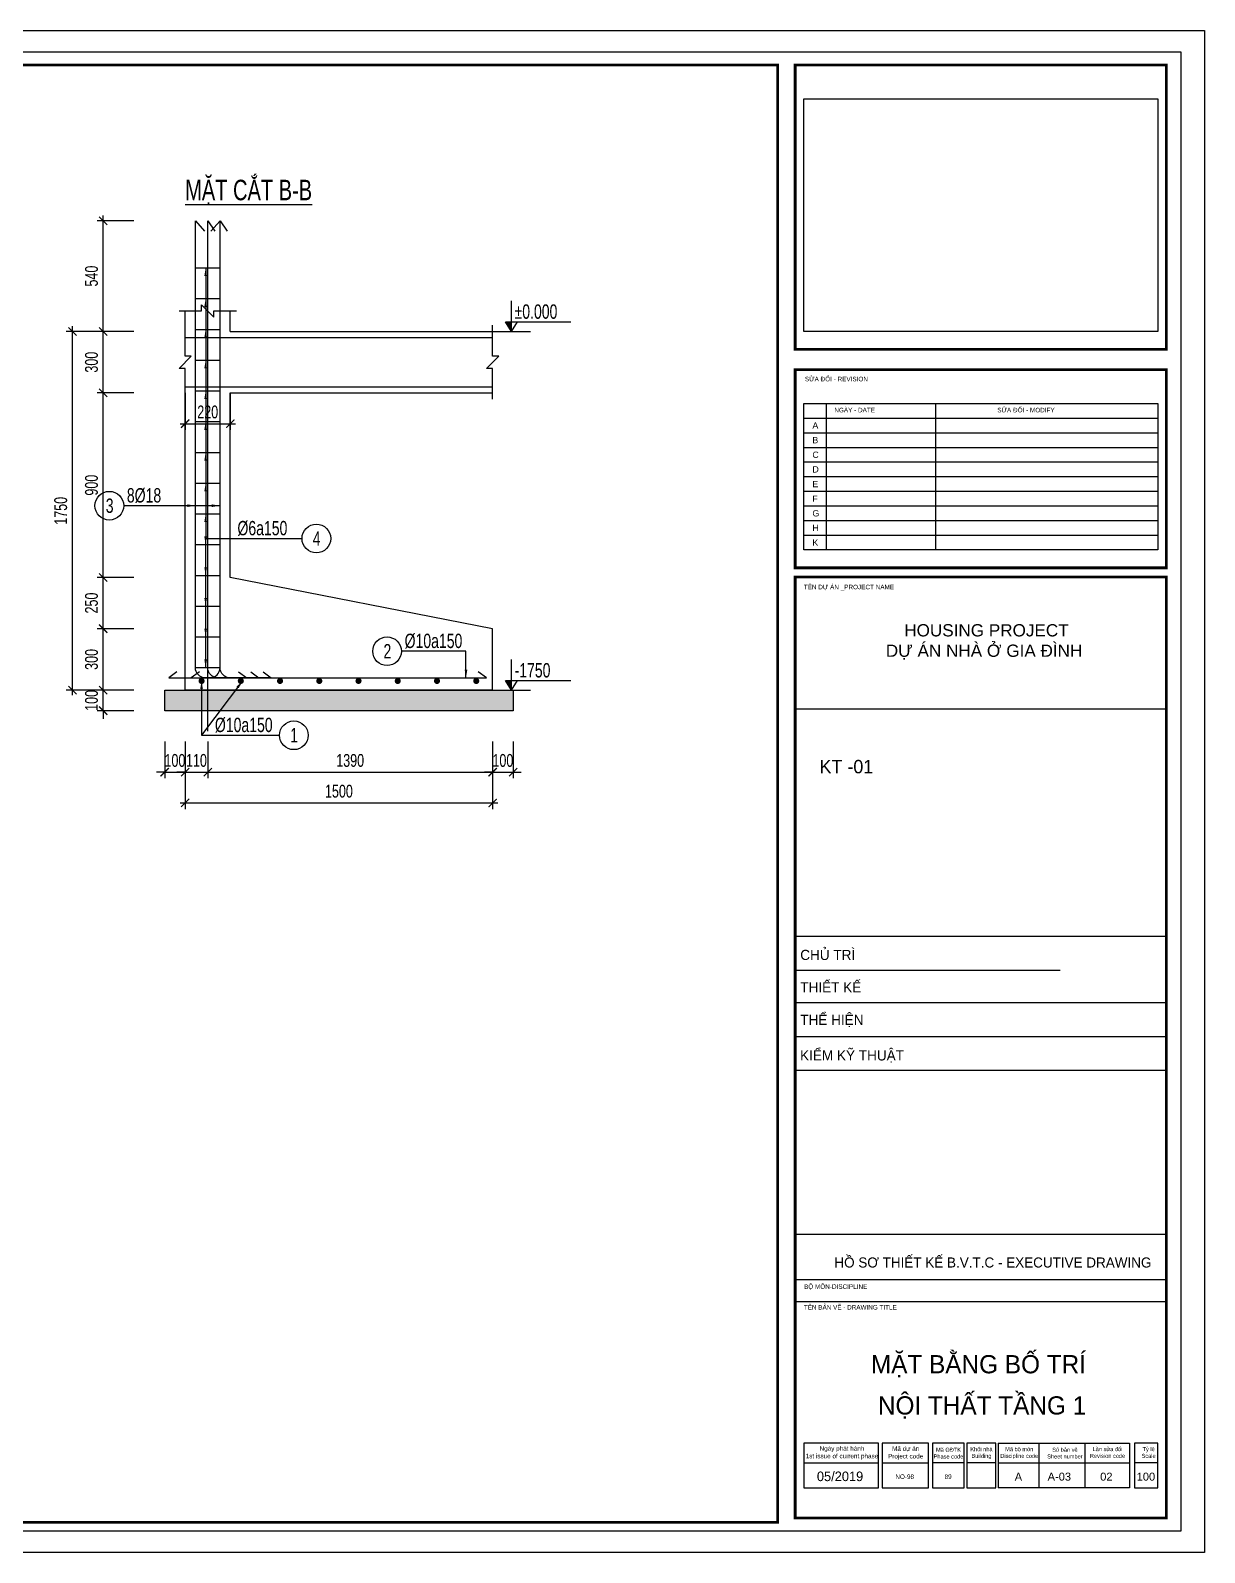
# Model space of a CAD drawing. Header units: inches. Extents: x 442278 to 842836, y -356313 to 59457.
# Drawn here: x 777245 to 782974, y -35179 to -27753 of the extents above; entities that cross this region are included whole.
import ezdxf
from ezdxf.enums import TextEntityAlignment as Align

# ---------------------------------------------------------------- set-up
doc = ezdxf.new("R2010")
doc.units = ezdxf.units.IN
doc.header["$LTSCALE"] = 250
doc.header["$MEASUREMENT"] = 0
doc.linetypes.add('CENTER', pattern=[50.8, 31.75, -6.35, 6.35, -6.35])
for name, color, linetype in [('-KHAO-5000-TEXT', 7, 'Continuous'), ('3', 9, 'Continuous'), ('gsgsdfg', 31, 'Continuous'), ('khungbve', 7, 'Continuous'), ('LA.BT', 7, 'Continuous'), ('LA.DIM', 251, 'Continuous'), ('LA.KHAC', 252, 'Continuous'), ('LA.TC', 3, 'Continuous'), ('LA.TD', 30, 'Continuous'), ('LA.TEXT', 60, 'Continuous'), ('LA.TRUC', 251, 'CENTER'), ('NETTHAY', 8, 'Continuous'), ('NTHAY', 8, 'Continuous'), ('t', 153, 'Continuous'), ('TEXT', 7, 'Continuous')]:
    doc.layers.add(name, color=color, linetype=linetype)
doc.styles.add('AVANTH', font='')
doc.styles.add('M1', font='')
doc.styles.add('S.STEXT', font='arial.ttf', dxfattribs={"width": 0.7})
doc.styles.get("Standard").update_dxf_attribs({"font": 'arial.ttf'})
doc.styles.add('SWIS721', font='swiss.ttf')
doc.styles.add('VnAvantH', font='', dxfattribs={"width": 0.7})
doc.styles.add('XREF_ISO_A1_VER$0$SWIS721', font='swiss.ttf')
doc.styles.get('AVANTH').set_extended_font_data('.VnAvantH')
doc.styles.get('M1').set_extended_font_data('.VnAvantH')
doc.styles.get('VnAvantH').set_extended_font_data('.VnAvantH')
doc.dimstyles.new('S.DIM25', dxfattribs={"dimtxt": 62.5, "dimasz": 40, "dimexe": 30, "dimexo": 0, "dimgap": 25, "dimtad": 1, "dimdec": 0, "dimzin": 13, "dimdsep": 46, "dimtxsty": 'S.STEXT', "dimblk": 'ARCHTICK', "dimcen": 0, "dimdle": 25, "dimclrd": 251, "dimclre": 251, "dimclrt": 60, "dimadec": 0, "dimazin": 0, "dimtfac": 1, "dimtdec": 0, "dimtix": 1, "dimtmove": 2, "dimatfit": 3, "dimfxl": 1, "dimtolj": 1, "dimtzin": 13, "dimarcsym": 0})

# ---------------------------------------------------------------- blocks, each defined once
blk = doc.blocks.new('_ArchTick')
at = {"color": 0, "linetype": 'ByBlock', "const_width": 0.15}
blk.add_lwpolyline([(-0.5, -0.5), (0.5, 0.5)], dxfattribs=at)
blk = doc.blocks.new('*D1049')
at = {"layer": 'DEFPOINTS', "color": 0, "transparency": 16777216}
for p in [(778000.3, -29521.7), (778220.3, -29521.7), (778220.3, -29671.7)]:
    blk.add_point(p, dxfattribs=at)
at = {"layer": 'LA.DIM', "color": 251, "lineweight": -2, "transparency": 16777216}
for p, q in [((778000.3, -29521.7), (778000.3, -29701.7)), ((778220.3, -29521.7), (778220.3, -29701.7)), ((777975.3, -29671.7), (778245.3, -29671.7))]:
    blk.add_line(p, q, dxfattribs=at)
at = {"layer": 'LA.DIM', "color": 251, "lineweight": -2, "transparency": 16777216, "xscale": 40, "yscale": 40, "zscale": 40, "rotation": 180}
blk.add_blockref('_ArchTick', (778000.3, -29671.7), dxfattribs=at)
at = {"layer": 'LA.DIM', "color": 251, "lineweight": -2, "transparency": 16777216, "xscale": 40, "yscale": 40, "zscale": 40}
blk.add_blockref('_ArchTick', (778220.3, -29671.7), dxfattribs=at)
at = {"layer": 'LA.DIM', "color": 60, "transparency": 16777216, "insert": (778110.3, -29614.8), "char_height": 62.5, "attachment_point": 5, "style": 'S.STEXT'}
blk.add_mtext('\\A1;220', dxfattribs=at)
blk = doc.blocks.new('*D1050')
at = {"layer": 'DEFPOINTS', "color": 0, "transparency": 16777216}
for p in [(777600.3, -30971.7), (777750.3, -30971.7), (777750.3, -31071.7)]:
    blk.add_point(p, dxfattribs=at)
at = {"layer": 'LA.DIM', "color": 251, "lineweight": -2, "transparency": 16777216}
for p, q in [((777600.3, -30971.7), (777600.3, -30931.7)), ((777750.3, -30971.7), (777570.3, -30971.7)), ((777600.3, -31071.7), (777600.3, -30971.7)), ((777750.3, -31071.7), (777570.3, -31071.7)), ((777600.3, -31071.7), (777600.3, -31111.7))]:
    blk.add_line(p, q, dxfattribs=at)
at = {"layer": 'LA.DIM', "color": 251, "lineweight": -2, "transparency": 16777216, "xscale": 40, "yscale": 40, "zscale": 40}
for p, rotation in [((777600.3, -30971.7), 270), ((777600.3, -31071.7), 90)]:
    blk.add_blockref('_ArchTick', p, dxfattribs=dict(at, rotation=rotation))
at = {"layer": 'LA.DIM', "color": 60, "transparency": 16777216, "insert": (777543.4, -31021.7), "char_height": 62.5, "attachment_point": 5, "rotation": 90, "style": 'S.STEXT'}
blk.add_mtext('\\A1;100', dxfattribs=at)
blk = doc.blocks.new('*D1051')
at = {"layer": 'DEFPOINTS', "color": 0, "transparency": 16777216}
for p in [(777600.3, -30671.7), (777750.3, -30671.7), (777750.3, -30971.7)]:
    blk.add_point(p, dxfattribs=at)
at = {"layer": 'LA.DIM', "color": 251, "lineweight": -2, "transparency": 16777216}
for p, q in [((777600.3, -30996.7), (777600.3, -30646.7)), ((777750.3, -30671.7), (777570.3, -30671.7)), ((777750.3, -30971.7), (777570.3, -30971.7))]:
    blk.add_line(p, q, dxfattribs=at)
at = {"layer": 'LA.DIM', "color": 251, "lineweight": -2, "transparency": 16777216, "xscale": 40, "yscale": 40, "zscale": 40}
for p, rotation in [((777600.3, -30671.7), 90), ((777600.3, -30971.7), 270)]:
    blk.add_blockref('_ArchTick', p, dxfattribs=dict(at, rotation=rotation))
at = {"layer": 'LA.DIM', "color": 60, "transparency": 16777216, "insert": (777543.4, -30821.7), "char_height": 62.5, "attachment_point": 5, "rotation": 90, "style": 'S.STEXT'}
blk.add_mtext('\\A1;300', dxfattribs=at)
blk = doc.blocks.new('*D1052')
at = {"layer": 'DEFPOINTS', "color": 0, "transparency": 16777216}
for p in [(777600.3, -30421.7), (777750.3, -30421.7), (777750.3, -30671.7)]:
    blk.add_point(p, dxfattribs=at)
at = {"layer": 'LA.DIM', "color": 251, "lineweight": -2, "transparency": 16777216}
for p, q in [((777750.3, -30421.7), (777570.3, -30421.7)), ((777600.3, -30696.7), (777600.3, -30396.7)), ((777750.3, -30671.7), (777570.3, -30671.7))]:
    blk.add_line(p, q, dxfattribs=at)
at = {"layer": 'LA.DIM', "color": 251, "lineweight": -2, "transparency": 16777216, "xscale": 40, "yscale": 40, "zscale": 40}
for p, rotation in [((777600.3, -30421.7), 90), ((777600.3, -30671.7), 270)]:
    blk.add_blockref('_ArchTick', p, dxfattribs=dict(at, rotation=rotation))
at = {"layer": 'LA.DIM', "color": 60, "transparency": 16777216, "insert": (777543.4, -30546.7), "char_height": 62.5, "attachment_point": 5, "rotation": 90, "style": 'S.STEXT'}
blk.add_mtext('\\A1;250', dxfattribs=at)
blk = doc.blocks.new('*D1053')
at = {"layer": 'DEFPOINTS', "color": 0, "transparency": 16777216}
for p in [(777600.3, -29521.7), (777750.3, -29521.7), (777750.3, -30421.7)]:
    blk.add_point(p, dxfattribs=at)
at = {"layer": 'LA.DIM', "color": 251, "lineweight": -2, "transparency": 16777216}
for p, q in [((777750.3, -29521.7), (777570.3, -29521.7)), ((777600.3, -30446.7), (777600.3, -29496.7)), ((777750.3, -30421.7), (777570.3, -30421.7))]:
    blk.add_line(p, q, dxfattribs=at)
at = {"layer": 'LA.DIM', "color": 251, "lineweight": -2, "transparency": 16777216, "xscale": 40, "yscale": 40, "zscale": 40}
for p, rotation in [((777600.3, -29521.7), 90), ((777600.3, -30421.7), 270)]:
    blk.add_blockref('_ArchTick', p, dxfattribs=dict(at, rotation=rotation))
at = {"layer": 'LA.DIM', "color": 60, "transparency": 16777216, "insert": (777543.4, -29971.7), "char_height": 62.5, "attachment_point": 5, "rotation": 90, "style": 'S.STEXT'}
blk.add_mtext('\\A1;900', dxfattribs=at)
blk = doc.blocks.new('*D1054')
at = {"layer": 'DEFPOINTS', "color": 0, "transparency": 16777216}
for p in [(777600.3, -29221.7), (777750.3, -29221.7), (777750.3, -29521.7)]:
    blk.add_point(p, dxfattribs=at)
at = {"layer": 'LA.DIM', "color": 251, "lineweight": -2, "transparency": 16777216}
for p, q in [((777750.3, -29221.7), (777570.3, -29221.7)), ((777600.3, -29546.7), (777600.3, -29196.7)), ((777750.3, -29521.7), (777570.3, -29521.7))]:
    blk.add_line(p, q, dxfattribs=at)
at = {"layer": 'LA.DIM', "color": 251, "lineweight": -2, "transparency": 16777216, "xscale": 40, "yscale": 40, "zscale": 40}
for p, rotation in [((777600.3, -29221.7), 90), ((777600.3, -29521.7), 270)]:
    blk.add_blockref('_ArchTick', p, dxfattribs=dict(at, rotation=rotation))
at = {"layer": 'LA.DIM', "color": 60, "transparency": 16777216, "insert": (777543.4, -29371.7), "char_height": 62.5, "attachment_point": 5, "rotation": 90, "style": 'S.STEXT'}
blk.add_mtext('\\A1;300', dxfattribs=at)
blk = doc.blocks.new('*D1055')
at = {"layer": 'DEFPOINTS', "color": 0, "transparency": 16777216}
for p in [(777600.3, -28681.7), (777750.3, -28681.7), (777750.3, -29221.7)]:
    blk.add_point(p, dxfattribs=at)
at = {"layer": 'LA.DIM', "color": 251, "lineweight": -2, "transparency": 16777216}
for p, q in [((777600.3, -29246.7), (777600.3, -28656.7)), ((777750.3, -28681.7), (777570.3, -28681.7)), ((777750.3, -29221.7), (777570.3, -29221.7))]:
    blk.add_line(p, q, dxfattribs=at)
at = {"layer": 'LA.DIM', "color": 251, "lineweight": -2, "transparency": 16777216, "xscale": 40, "yscale": 40, "zscale": 40}
for p, rotation in [((777600.3, -28681.7), 90), ((777600.3, -29221.7), 270)]:
    blk.add_blockref('_ArchTick', p, dxfattribs=dict(at, rotation=rotation))
at = {"layer": 'LA.DIM', "color": 60, "transparency": 16777216, "insert": (777543.4, -28951.7), "char_height": 62.5, "attachment_point": 5, "rotation": 90, "style": 'S.STEXT'}
blk.add_mtext('\\A1;540', dxfattribs=at)
blk = doc.blocks.new('*D1056')
at = {"layer": 'DEFPOINTS', "color": 0, "transparency": 16777216}
for p in [(777450.3, -29221.7), (777750.3, -29221.7), (777750.3, -30971.7)]:
    blk.add_point(p, dxfattribs=at)
at = {"layer": 'LA.DIM', "color": 251, "lineweight": -2, "transparency": 16777216}
for p, q in [((777750.3, -29221.7), (777420.3, -29221.7)), ((777450.3, -30996.7), (777450.3, -29196.7)), ((777750.3, -30971.7), (777420.3, -30971.7))]:
    blk.add_line(p, q, dxfattribs=at)
at = {"layer": 'LA.DIM', "color": 251, "lineweight": -2, "transparency": 16777216, "xscale": 40, "yscale": 40, "zscale": 40}
for p, rotation in [((777450.3, -29221.7), 90), ((777450.3, -30971.7), 270)]:
    blk.add_blockref('_ArchTick', p, dxfattribs=dict(at, rotation=rotation))
at = {"layer": 'LA.DIM', "color": 60, "transparency": 16777216, "insert": (777393.4, -30096.7), "char_height": 62.5, "attachment_point": 5, "rotation": 90, "style": 'S.STEXT'}
blk.add_mtext('\\A1;1750', dxfattribs=at)
blk = doc.blocks.new('*D1057')
at = {"layer": 'DEFPOINTS', "color": 0, "transparency": 16777216}
for p in [(777900.3, -31221.7), (778000.3, -31221.7), (778000.3, -31371.7)]:
    blk.add_point(p, dxfattribs=at)
at = {"layer": 'LA.DIM', "color": 251, "lineweight": -2, "transparency": 16777216}
for p, q in [((777900.3, -31221.7), (777900.3, -31401.7)), ((778000.3, -31221.7), (778000.3, -31401.7)), ((777900.3, -31371.7), (777860.3, -31371.7)), ((777900.3, -31371.7), (778000.3, -31371.7)), ((778000.3, -31371.7), (778040.3, -31371.7))]:
    blk.add_line(p, q, dxfattribs=at)
at = {"layer": 'LA.DIM', "color": 251, "lineweight": -2, "transparency": 16777216, "xscale": 40, "yscale": 40, "zscale": 40}
blk.add_blockref('_ArchTick', (777900.3, -31371.7), dxfattribs=at)
at = {"layer": 'LA.DIM', "color": 251, "lineweight": -2, "transparency": 16777216, "xscale": 40, "yscale": 40, "zscale": 40, "rotation": 180}
blk.add_blockref('_ArchTick', (778000.3, -31371.7), dxfattribs=at)
at = {"layer": 'LA.DIM', "color": 60, "transparency": 16777216, "insert": (777950.3, -31314.8), "char_height": 62.5, "attachment_point": 5, "style": 'S.STEXT'}
blk.add_mtext('\\A1;100', dxfattribs=at)
blk = doc.blocks.new('*D1058')
at = {"layer": 'DEFPOINTS', "color": 0, "transparency": 16777216}
for p in [(778000.3, -31221.7), (778110.3, -31221.7), (778110.3, -31371.7)]:
    blk.add_point(p, dxfattribs=at)
at = {"layer": 'LA.DIM', "color": 251, "lineweight": -2, "transparency": 16777216}
for p, q in [((778000.3, -31221.7), (778000.3, -31401.7)), ((778110.3, -31221.7), (778110.3, -31401.7)), ((778000.3, -31371.7), (777960.3, -31371.7)), ((778000.3, -31371.7), (778110.3, -31371.7)), ((778110.3, -31371.7), (778150.3, -31371.7))]:
    blk.add_line(p, q, dxfattribs=at)
at = {"layer": 'LA.DIM', "color": 251, "lineweight": -2, "transparency": 16777216, "xscale": 40, "yscale": 40, "zscale": 40}
blk.add_blockref('_ArchTick', (778000.3, -31371.7), dxfattribs=at)
at = {"layer": 'LA.DIM', "color": 251, "lineweight": -2, "transparency": 16777216, "xscale": 40, "yscale": 40, "zscale": 40, "rotation": 180}
blk.add_blockref('_ArchTick', (778110.3, -31371.7), dxfattribs=at)
at = {"layer": 'LA.DIM', "color": 60, "transparency": 16777216, "insert": (778055.3, -31314.8), "char_height": 62.5, "attachment_point": 5, "style": 'S.STEXT'}
blk.add_mtext('\\A1;110', dxfattribs=at)
blk = doc.blocks.new('*D1059')
at = {"layer": 'DEFPOINTS', "color": 0, "transparency": 16777216}
for p in [(778110.3, -31221.7), (779500.3, -31221.7), (779500.3, -31371.7)]:
    blk.add_point(p, dxfattribs=at)
at = {"layer": 'LA.DIM', "color": 251, "lineweight": -2, "transparency": 16777216}
for p, q in [((778110.3, -31221.7), (778110.3, -31401.7)), ((779500.3, -31221.7), (779500.3, -31401.7)), ((778085.3, -31371.7), (779525.3, -31371.7))]:
    blk.add_line(p, q, dxfattribs=at)
at = {"layer": 'LA.DIM', "color": 251, "lineweight": -2, "transparency": 16777216, "xscale": 40, "yscale": 40, "zscale": 40, "rotation": 180}
blk.add_blockref('_ArchTick', (778110.3, -31371.7), dxfattribs=at)
at = {"layer": 'LA.DIM', "color": 251, "lineweight": -2, "transparency": 16777216, "xscale": 40, "yscale": 40, "zscale": 40}
blk.add_blockref('_ArchTick', (779500.3, -31371.7), dxfattribs=at)
at = {"layer": 'LA.DIM', "color": 60, "transparency": 16777216, "insert": (778805.3, -31314.8), "char_height": 62.5, "attachment_point": 5, "style": 'S.STEXT'}
blk.add_mtext('\\A1;1390', dxfattribs=at)
blk = doc.blocks.new('*D1060')
at = {"layer": 'DEFPOINTS', "color": 0, "transparency": 16777216}
for p in [(779500.3, -31221.7), (779600.3, -31221.7), (779600.3, -31371.7)]:
    blk.add_point(p, dxfattribs=at)
at = {"layer": 'LA.DIM', "color": 251, "lineweight": -2, "transparency": 16777216}
for p, q in [((779500.3, -31221.7), (779500.3, -31401.7)), ((779600.3, -31221.7), (779600.3, -31401.7)), ((779500.3, -31371.7), (779460.3, -31371.7)), ((779500.3, -31371.7), (779600.3, -31371.7)), ((779600.3, -31371.7), (779640.3, -31371.7))]:
    blk.add_line(p, q, dxfattribs=at)
at = {"layer": 'LA.DIM', "color": 251, "lineweight": -2, "transparency": 16777216, "xscale": 40, "yscale": 40, "zscale": 40}
blk.add_blockref('_ArchTick', (779500.3, -31371.7), dxfattribs=at)
at = {"layer": 'LA.DIM', "color": 251, "lineweight": -2, "transparency": 16777216, "xscale": 40, "yscale": 40, "zscale": 40, "rotation": 180}
blk.add_blockref('_ArchTick', (779600.3, -31371.7), dxfattribs=at)
at = {"layer": 'LA.DIM', "color": 60, "transparency": 16777216, "insert": (779550.3, -31314.8), "char_height": 62.5, "attachment_point": 5, "style": 'S.STEXT'}
blk.add_mtext('\\A1;100', dxfattribs=at)
blk = doc.blocks.new('*D1061')
at = {"layer": 'DEFPOINTS', "color": 0, "transparency": 16777216}
for p in [(778000.3, -31221.7), (779500.3, -31221.7), (779500.3, -31521.7)]:
    blk.add_point(p, dxfattribs=at)
at = {"layer": 'LA.DIM', "color": 251, "lineweight": -2, "transparency": 16777216}
for p, q in [((778000.3, -31221.7), (778000.3, -31551.7)), ((779500.3, -31221.7), (779500.3, -31551.7)), ((777975.3, -31521.7), (779525.3, -31521.7))]:
    blk.add_line(p, q, dxfattribs=at)
at = {"layer": 'LA.DIM', "color": 251, "lineweight": -2, "transparency": 16777216, "xscale": 40, "yscale": 40, "zscale": 40, "rotation": 180}
blk.add_blockref('_ArchTick', (778000.3, -31521.7), dxfattribs=at)
at = {"layer": 'LA.DIM', "color": 251, "lineweight": -2, "transparency": 16777216, "xscale": 40, "yscale": 40, "zscale": 40}
blk.add_blockref('_ArchTick', (779500.3, -31521.7), dxfattribs=at)
at = {"layer": 'LA.DIM', "color": 60, "transparency": 16777216, "insert": (778750.3, -31464.8), "char_height": 62.5, "attachment_point": 5, "style": 'S.STEXT'}
blk.add_mtext('\\A1;1500', dxfattribs=at)
blk = doc.blocks.new('KHUNG CHUAN SEICO')
at = {"layer": 'DEFPOINTS', "lineweight": -3, "ltscale": 2000}
blk.add_lwpolyline([(0, 397.16), (572.13, 397.16), (572.13, 0), (0, 0)], close=True, dxfattribs=at)
at = {"layer": 'gsgsdfg'}
blk.add_lwpolyline([(0, 397.16), (572.13, 397.16), (572.13, 0), (0, 0)], close=True, dxfattribs=at)
blk.add_lwpolyline([(0, 397.16), (572.13, 397.16), (572.13, 0), (0, 0)], close=True, dxfattribs=at)
at = {"layer": 'khungbve', "color": 7}
for p, q in [((465.32, 160.79), (562.18, 160.79)), ((465.32, 143.49), (562.18, 143.49)), ((465.32, 134.68), (562.18, 134.68)), ((465.32, 125.87), (562.18, 125.87)), ((465.32, 125.87), (562.18, 125.87)), ((465.32, 125.87), (562.18, 125.87))]:
    blk.add_line(p, q, dxfattribs=at)
at = {"layer": 'khungbve', "linetype": 'Continuous', "ltscale": 15}
blk.add_line((465.32, 151.98), (534.43, 151.98), dxfattribs=at)
at = {"layer": 'NETTHAY', "ltscale": 0.5}
for points, const_width in [([(26.26, 388.15), (460.75, 388.15), (460.75, 7.88), (26.26, 7.88), (26.26, 388.51)], 0.743), ([(465.32, 388.15), (562.18, 388.15), (562.18, 313.94), (465.32, 313.94), (465.32, 388.51)], 0.74), ([(465.32, 308.63), (562.18, 308.63), (562.18, 256.95), (465.32, 256.95), (465.32, 309)], 0.74), ([(465.32, 254.56), (562.18, 254.56), (562.18, 9.02), (465.32, 9.02), (465.32, 254.56)], 0.74)]:
    blk.add_lwpolyline(points, dxfattribs=dict(at, const_width=const_width))
at = {"layer": 'NTHAY', "lineweight": -3, "ltscale": 2000}
for p, q in [((473.5, 261.64), (473.5, 299.84)), ((502.03, 261.64), (502.03, 299.84)), ((467.64, 296.02), (559.96, 296.02)), ((467.64, 292.2), (559.96, 292.2)), ((467.64, 288.38), (559.96, 288.38)), ((467.64, 284.56), (559.96, 284.56)), ((467.64, 280.74), (559.96, 280.74)), ((467.64, 276.92), (559.96, 276.92)), ((467.64, 273.1), (559.96, 273.1)), ((467.64, 269.28), (559.96, 269.28)), ((467.64, 265.46), (559.96, 265.46)), ((562.18, 83.01), (465.32, 83.01)), ((465.32, 71.23), (562.18, 71.23)), ((562.18, 65.43), (465.32, 65.43)), ((518.31, 28.54), (518.31, 16.88)), ((528.91, 28.54), (528.91, 16.88)), ((540.91, 28.54), (540.91, 16.88)), ((467.54, 23.38), (487.01, 23.38)), ((487.99, 23.38), (500.13, 23.38)), ((509.43, 23.38), (501.12, 23.38)), ((517.65, 23.38), (510.09, 23.38)), ((518.31, 23.38), (552.56, 23.38)), ((559.96, 23.38), (553.87, 23.38))]:
    blk.add_line(p, q, dxfattribs=at)
for points in [[(24.06, 391.61), (565.91, 391.61), (565.91, 5.55), (24.06, 5.55)], [(467.54, 379.35), (559.96, 379.35), (559.96, 318.63), (467.54, 318.63)], [(467.54, 299.84), (559.96, 299.84), (559.96, 261.64), (467.54, 261.64)], [(562.18, 254.56), (465.32, 254.56), (465.32, 220.15), (562.18, 220.15)], [(487.01, 28.54), (467.54, 28.54), (467.54, 16.88), (487.01, 16.88)], [(500.13, 28.54), (487.99, 28.54), (487.99, 16.88), (500.13, 16.88)], [(501.12, 16.88), (509.43, 16.88), (509.43, 28.54), (501.12, 28.54)], [(510.09, 16.88), (517.65, 16.88), (517.65, 28.54), (510.09, 28.54)], [(553.87, 16.88), (559.96, 16.88), (559.96, 28.54), (553.87, 28.54)]]:
    blk.add_lwpolyline(points, close=True, dxfattribs=at)
at = {"layer": 'NTHAY', "lineweight": -3, "ltscale": 2000, "const_width": 0.329}
blk.add_lwpolyline([(465.32, 308.63), (562.18, 308.63), (562.18, 256.95), (465.32, 256.95)], close=True, dxfattribs=at)
at = {"layer": 'NTHAY', "lineweight": -3, "ltscale": 2000}
blk.add_lwpolyline([(518.31, 28.54), (552.56, 28.54), (552.56, 16.88), (518.31, 16.88)], dxfattribs=at)
at = {"layer": '-KHAO-5000-TEXT', "linetype": 'Continuous', "ltscale": 15, "style": 'AVANTH', "oblique": 360}
for s, height, p in [('chñ tr×', 2.644, (466.64, 155.94)), ('THIÕT KÕ', 2.644, (466.64, 147.49)), ('thÓ hiÖn', 2.644, (466.64, 139)), ('KIÓM Kü THUËT', 2.6441, (466.59, 129.72))]:
    blk.add_text(s, height=height, rotation=360, dxfattribs=at).set_placement(p, align=Align.MIDDLE_LEFT)
at = {"layer": '3', "ltscale": 0.5, "style": 'VnAvantH'}
for tag, height, p in [('DRAWING1', 4.75, (514.01, 46.77)), ('DRAWING2', 4.75, (514.07, 36.02)), ('DATE', 2.5, (477.02, 18.64))]:
    blk.add_attdef(tag, text='', height=height, dxfattribs=at).set_placement(p, align=Align.CENTER)
at = {"layer": 't', "lineweight": -3}
for s, insert, char_height, width, attachment_point, style in [('{\\fArial|b0|i0|c0|p34;SỬA ĐỔI - REVISION}', (467.85, 306.8), 1.1889, 39.4464, 1, 'XREF_ISO_A1_VER$0$SWIS721'), ('{\\fArial|b0|i0|c0|p34;NGÀY - DATE}', (475.53, 298.7), 1.1889, 39.4464, 1, 'XREF_ISO_A1_VER$0$SWIS721'), ('{\\fArial|b0|i0|c0|p34;SỬA ĐỔI - MODIFY}', (518.05, 298.7), 1.1889, 39.4464, 1, 'XREF_ISO_A1_VER$0$SWIS721'), ('{\\f.VnArialH|b0|i0|c0|p34;a}', (469.81, 294.91), 1.6436, 39.4464, 1, 'XREF_ISO_A1_VER$0$SWIS721'), ('{\\fArial|b0|i0|c0|p34;TÊN DỰ ÁN _PROJECT NAME}', (467.56, 252.53), 1.1889, 39.4464, 1, 'XREF_ISO_A1_VER$0$SWIS721'), ('{\\fArial|b0|i0|c0|p34; HOUSING PROJECT\\PDỰ ÁN NHÀ Ở GIA ĐÌNH}', (514.6, 242.24), 3.1952, 131.0539, 2, 'XREF_ISO_A1_VER$0$SWIS721'), ('{\\fArial|b0|i0|c0|p34;BỘ\\f.VnArial NarrowH|b0|i0|c0|p34; \\fArial|b0|i0|c0|p34;MÔN-DISCIPLINE}', (467.63, 69.99), 1.1889, 39.4464, 1, 'XREF_ISO_A1_VER$0$SWIS721'), ('{\\fArial|b0|i0|c0|p34;TÊN BẢN VẼ - DRAWING TITLE}', (467.58, 64.59), 1.1834, 31.9189, 1, 'XREF_ISO_A1_VER$0$SWIS721'), ('{\\fArial|b0|i0|c0|p34;Mã dự án\\PProject code}', (494.14, 25.95), 1.1834, 16.9056, 5, 'XREF_ISO_A1_VER$0$SWIS721'), ('{\\fArial|b0|i0|c0|p34;Mã G\\fArial|b0|i0|c238|p34;ĐTK\\PPh\\fArial|b0|i0|c0|p34;ase code}', (505.32, 25.94), 1.0519, 16.9056, 5, 'XREF_ISO_A1_VER$0$SWIS721'), ('{\\fArial|b0|i0|c0|p34;Khố\\fArial|b0|i0|c238|p34;i nh\\fArial|b0|i0|c0|p34;à\\fArial|b0|i0|c238|p34;\\PBuilding}', (513.92, 25.94), 1.0519, 16.9056, 5, 'XREF_ISO_A1_VER$0$SWIS721'), ('{\\fArial|b0|i0|c0|p34;Mã\\fArial|b0|i0|c238|p34; b\\fArial|b0|i0|c0|p34;ộ\\fArial|b0|i0|c238|p34; m\\fArial|b0|i0|c0|p34;ô\\fArial|b0|i0|c238|p34;n\\PD\\fArial|b0|i0|c0|p34;iscipline code}', (523.78, 25.94), 1.0519, 16.9056, 5, 'XREF_ISO_A1_VER$0$SWIS721'), ('{\\fArial|b0|i0|c0|p34;Số bản vẽ\\PSheet number}', (535.7, 25.94), 1.0519, 16.9056, 5, 'XREF_ISO_A1_VER$0$SWIS721'), ('{\\fArial|b0|i0|c0|p34;Lầ\\fArial|b0|i0|c238|p34;n s\\fArial|b0|i0|c0|p34;ử\\fArial|b0|i0|c238|p34;a đ\\fArial|b0|i0|c0|p34;ổi\\PRevision code}', (546.82, 26.1), 1.0519, 16.9056, 5, 'XREF_ISO_A1_VER$0$SWIS721'), ('{\\fArial|b0|i0|c0|p34;Tỷ lệ\\PScale}', (557.54, 26.1), 1.0519, 16.9056, 5, 'XREF_ISO_A1_VER$0$SWIS721'), ('{\\fArial|b0|i0|c0|p34;NO-98}', (493.89, 19.79), 1.1834, 16.9056, 5, 'XREF_ISO_A1_VER$0$SWIS721'), ('{\\fArial|b0|i0|c0|p34;89}', (505.22, 19.79), 1.1834, 16.9056, 5, 'XREF_ISO_A1_VER$0$SWIS721'), ('{\\fArial|b0|i0|c0|p34;A}', (523.56, 19.79), 2.0709, 16.9056, 5, 'SWIS721'), ('{\\fArial|b0|i0|c0|p34;A-03}', (534.24, 19.79), 2.0709, 16.9056, 5, 'SWIS721'), ('{\\fArial|b0|i0|c0|p34;02}', (546.51, 19.79), 2.0709, 16.9056, 5, 'SWIS721'), ('{\\fArial|b0|i0|c0|p34;100}', (556.83, 19.79), 2.0709, 16.9056, 5, 'SWIS721')]:
    blk.add_mtext(s, dxfattribs=dict(at, insert=insert, char_height=char_height, width=width, attachment_point=attachment_point, style=style))
at = {"layer": 't', "lineweight": 9, "char_height": 1.6436, "width": 39.4464, "attachment_point": 1, "style": 'XREF_ISO_A1_VER$0$SWIS721'}
for s, insert in [('{\\f.VnArialH|b0|i0|c0|p34;b}', (469.81, 291.09)), ('{\\f.VnArialH|b0|i0|c0|p34;c}', (469.81, 287.27)), ('{\\f.VnArialH|b0|i0|c0|p34;d}', (469.81, 283.45)), ('{\\f.VnArialH|b0|i0|c0|p34;e}', (469.81, 279.63)), ('{\\f.VnArialH|b0|i0|c0|p34;f}', (469.81, 275.81)), ('{\\f.VnArialH|b0|i0|c0|p34;g}', (469.81, 271.99)), ('{\\f.VnArialH|b0|i0|c0|p34;h}', (469.81, 268.17)), ('{\\f.VnArialH|b0|i0|c0|p34;k}', (469.81, 264.35))]:
    blk.add_mtext(s, dxfattribs=dict(at, insert=insert))
at = {"layer": 't', "lineweight": -3, "insert": (477.52, 26), "char_height": 1.1834, "attachment_point": 5, "style": 'XREF_ISO_A1_VER$0$SWIS721'}
blk.add_mtext('Ngày phát hành\\P1st issue of current phase', dxfattribs=at)
at = {"layer": 'TEXT', "lineweight": -3, "style": 'M1'}
blk.add_text('hå s¬ thiÕt kÕ b.v.t.c - executive drawing', height=2.6298, dxfattribs=at).set_placement((475.54, 74.37))

msp = doc.modelspace()

# ---------------------------------------------------------------- hatches: boundary and pattern name
at = {"layer": 'LA.KHAC', "linetype": 'Continuous'}
for points in [[(779592.64, -29174.38), (779563.18, -29174.38), (779592.64, -29221.74)], [(779592.64, -30924.38), (779563.18, -30924.38), (779592.64, -30971.74)]]:
    msp.add_hatch(color=256, dxfattribs=at).paths.add_polyline_path(points)
at = {"layer": 'LA.KHAC'}
h = msp.add_hatch(dxfattribs=at)
h.set_pattern_fill('AR-CONC', color=256, scale=10, style=0)
h.set_pattern_definition([(50, (126813.316, 9286.26), (71.726018, -6.2752135), [7.5, -82.5]), (355, (126813.316, 9286.26), (-13.875133, 75.219213), [6, -66]), (100.451444, (126819.29, 9285.74), (57.850885, 68.943999), [6.374019, -70.114211]), (46.1842, (126813.32, 9306.26), (106.724133, -16.551928), [11.25, -123.75]), (96.635635, (126822.21, 9304.88), (93.466195, 97.41186), [9.561034, -105.171376]), (351.184164, (126813.32, 9306.26), (93.466195, 97.41186), [9, -99]), (21, (126823.316, 9301.26), (59.690705, -40.261889), [7.5, -82.5]), (326, (126823.316, 9301.26), (24.331533, 72.5150045), [6, -66]), (71.451445, (126828.29, 9297.905), (84.022238, 32.253115), [6.374019, -70.114211]), (37.5, (126813.316, 9286.26), (1.2159855, 33.2893854), [0, -65.2, 0, -67, 0, -66.25]), (7.5, (126813.316, 9286.26), (26.3069537, 39.4411712), [0, -38.2, 0, -63.7, 0, -25.25]), (327.5, (126791.016, 9286.26), (53.3822436, -2.2554872), [0, -25, 0, -78, 0, -103.5]), (317.5, (126781.016, 9286.26), (58.318617, 10.0104982), [0, -32.5, 0, -51.8, 0, -73.5])])
h.paths.add_polyline_path([(777900.32, -31071.74), (777900.32, -30971.74), (779600.32, -30971.74), (779600.32, -31071.74)])
at = {"layer": 'LA.TC'}
h = msp.add_hatch(color=256, dxfattribs=at)
edge = h.paths.add_edge_path(flags=16)
edge.add_arc((778080.32, -30926.74), 15, 0, 360)
h = msp.add_hatch(color=256, dxfattribs=at)
edge = h.paths.add_edge_path(flags=16)
edge.add_arc((778271.74, -30926.74), 15, 0, 360)
h = msp.add_hatch(color=256, dxfattribs=at)
edge = h.paths.add_edge_path(flags=16)
edge.add_arc((778463.17, -30926.74), 15, 0, 360)
h = msp.add_hatch(color=256, dxfattribs=at)
edge = h.paths.add_edge_path(flags=16)
edge.add_arc((778654.6, -30926.74), 15, 0, 360)
h = msp.add_hatch(color=256, dxfattribs=at)
edge = h.paths.add_edge_path(flags=16)
edge.add_arc((778846.03, -30926.74), 15, 0, 360)
h = msp.add_hatch(color=256, dxfattribs=at)
edge = h.paths.add_edge_path(flags=16)
edge.add_arc((779037.46, -30926.74), 15, 0, 360)
h = msp.add_hatch(color=256, dxfattribs=at)
edge = h.paths.add_edge_path(flags=16)
edge.add_arc((779228.89, -30926.74), 15, 0, 360)
h = msp.add_hatch(color=256, dxfattribs=at)
edge = h.paths.add_edge_path(flags=16)
edge.add_arc((779420.32, -30926.74), 15, 0, 360)

# ---------------------------------------------------------------- linework, layer by layer
at = {"layer": 'LA.BT'}
for p, q in [((778000.32, -29221.74), (778000.32, -29121.74)), ((778220.32, -29221.74), (778220.32, -29121.74)), ((778000.32, -29221.74), (778000.32, -29221.74)), ((778220.32, -29221.74), (779500.32, -29221.74)), ((778000.32, -30421.74), (778000.32, -29521.74)), ((778000.32, -29521.74), (778000.32, -29521.74)), ((778220.32, -30421.74), (778220.32, -29521.74)), ((778220.32, -29521.74), (779500.32, -29521.74)), ((778000.32, -30671.74), (778000.32, -30421.74)), ((778000.32, -30421.74), (778000.32, -30421.74)), ((779500.32, -30671.74), (778220.32, -30421.74)), ((778220.32, -30421.74), (778220.32, -30421.74)), ((778000.32, -30971.74), (778000.32, -30671.74)), ((779500.32, -30971.74), (779500.32, -30671.74)), ((779500.32, -30971.74), (778000.32, -30971.74))]:
    msp.add_line(p, q, dxfattribs=at)
at = {"layer": 'LA.DIM'}
for centre in [(777630.32, -30071.74), (778640.32, -30231.74), (778985.32, -30781.74), (778530.32, -31191.74)]:
    msp.add_circle(centre, 70, dxfattribs=at)
at = {"layer": 'LA.KHAC', "color": 203, "linetype": 'Continuous'}
for p, q in [((779592.64, -29221.74), (779592.64, -29071.93)), ((779592.64, -29221.74), (779563.18, -29174.38)), ((779563.18, -29174.38), (779881.1, -29174.38)), ((779592.64, -29221.74), (779622.11, -29174.38)), ((779500.32, -29221.74), (779684.97, -29221.74)), ((779592.64, -30971.74), (779592.64, -30821.93)), ((779592.64, -30971.74), (779563.18, -30924.38)), ((779563.18, -30924.38), (779881.1, -30924.38)), ((779592.64, -30971.74), (779622.11, -30924.38)), ((779500.32, -30971.74), (779684.97, -30971.74))]:
    msp.add_line(p, q, dxfattribs=at)
at = {"layer": 'LA.KHAC'}
for points in [[(777970.32, -29121.74), (778080.32, -29121.74), (778080.32, -29091.74), (778140.32, -29151.74), (778140.32, -29121.74), (778250.32, -29121.74)], [(778000.32, -29551.74), (778000.32, -29401.74), (777970.32, -29401.74), (778030.32, -29341.74), (778000.32, -29341.74), (778000.32, -29191.74)], [(779500.32, -29551.74), (779500.32, -29401.74), (779470.32, -29401.74), (779530.32, -29341.74), (779500.32, -29341.74), (779500.32, -29191.74)]]:
    msp.add_lwpolyline(points, dxfattribs=at)
at = {"layer": 'LA.KHAC', "color": 203, "linetype": 'Continuous', "const_width": 4}
for points in [[(779592.64, -29071.93), (779592.64, -29099.87)], [(779592.64, -30821.93), (779592.64, -30849.87)]]:
    msp.add_lwpolyline(points, dxfattribs=at)
at = {"layer": 'LA.KHAC'}
msp.add_lwpolyline([(777900.32, -31071.74), (777900.32, -30971.74), (779600.32, -30971.74), (779600.32, -31071.74)], close=True, dxfattribs=at)
at = {"layer": 'LA.TC'}
for p, q in [((778000.32, -29251.74), (779500.32, -29251.74)), ((778000.32, -29491.74), (779500.32, -29491.74))]:
    msp.add_line(p, q, dxfattribs=at)
at = {"layer": 'LA.TC', "extrusion": (-1.22465e-16, 0, -1)}
msp.add_lwpolyline([(-777960.32, -30881.74), (-777920.32, -30911.74), (-778120.32, -30911.74, -0.4142112), (-778170.32, -30861.74), (-778170.32, -28681.74), (-778125.32, -28731.74)], format="xyb", dxfattribs=at)
at = {"layer": 'LA.TC'}
for points in [[(778260.32, -30881.74), (778300.32, -30911.74), (778100.32, -30911.74, -0.4142112), (778050.32, -30861.74), (778050.32, -28681.74), (778095.32, -28731.74)], [(778320.32, -30881.74), (778360.32, -30911.74), (778160.32, -30911.74, -0.4142112), (778110.32, -30861.74), (778110.32, -28681.74), (778145.32, -28731.74)], [(778380.32, -30881.74), (778420.32, -30911.74), (778220.32, -30911.74, -0.4142112), (778170.32, -30861.74), (778170.32, -28681.74), (778205.32, -28731.74)]]:
    msp.add_lwpolyline(points, format="xyb", dxfattribs=at)
msp.add_lwpolyline([(778070.32, -30881.74), (778030.32, -30911.74), (779470.32, -30911.74), (779430.32, -30881.74)], dxfattribs=at)
at = {"layer": 'LA.TD'}
for points in [[(778050.32, -28911.74), (778170.32, -28911.74)], [(778050.32, -29061.74), (778170.32, -29061.74)], [(778050.32, -29211.74), (778170.32, -29211.74)], [(778050.32, -29361.74), (778170.32, -29361.74)], [(778050.32, -29511.74), (778170.32, -29511.74)], [(778050.32, -29661.74), (778170.32, -29661.74)], [(778050.32, -29811.74), (778170.32, -29811.74)], [(778050.32, -29961.74), (778170.32, -29961.74)], [(778050.32, -30111.74), (778170.32, -30111.74)], [(778050.32, -30261.74), (778170.32, -30261.74)], [(778050.32, -30411.74), (778170.32, -30411.74)], [(778050.32, -30561.74), (778170.32, -30561.74)], [(778050.32, -30711.74), (778170.32, -30711.74)], [(778050.32, -30861.74), (778170.32, -30861.74)]]:
    msp.add_lwpolyline(points, dxfattribs=at)
at = {"layer": 'LA.TRUC', "ltscale": 5}
msp.add_line((778110.32, -31171.74), (778110.32, -28721.74), dxfattribs=at)

# ---------------------------------------------------------------- block references
at = {"layer": 'LA.DIM'}
ref = msp.add_blockref('KHUNG CHUAN SEICO', (772276.77, -35178.71), dxfattribs=dict(at, xscale=18.69619676790764, yscale=18.696196767796, zscale=18.69619676774314))
ref.add_attrib('DRAWING1', 'mÆt b»ng bè trÝ ', dxfattribs={"layer": '3', "ltscale": 0.5, "height": 88.8069, "style": 'VnAvantH'}).set_placement((781886.88, -34304.25), align=Align.CENTER)
ref.add_attrib('DRAWING2', 'néi thÊt tÇng 1', dxfattribs={"layer": '3', "ltscale": 0.5, "height": 88.8069, "style": 'VnAvantH'}).set_placement((781887.97, -34505.29), align=Align.CENTER)
ref.add_attrib('DWNNO', 'kt -01', dxfattribs={"layer": '3', "ltscale": 0.5, "height": 65.437, "style": 'VnAvantH'}).set_placement((781226.1, -31377.3), align=Align.CENTER)
ref.add_attrib('DATE', '05/2019', dxfattribs={"layer": '3', "ltscale": 0.5, "height": 46.74, "style": 'VnAvantH'}).set_placement((781195.22, -34830.28), align=Align.CENTER)

# ---------------------------------------------------------------- texts
at = {"layer": 'LA.TEXT', "style": 'S.STEXT', "width": 0.7}
for s, height, p in [('%%uMẶT CẮT B-B', 100, (778000.32, -28581.74)), ('%%p0.000', 70, (779607.32, -29159.74)), ('3', 70, (777612.82, -30106.74)), ('4', 70, (778622.82, -30266.74)), ('2', 70, (778967.82, -30816.74)), ('-1750', 70, (779607.32, -30909.74)), ('1', 70, (778512.82, -31226.74))]:
    msp.add_text(s, height=height, dxfattribs=at).set_placement(p)
at = {"layer": 'LA.TEXT', "width": 0.7}
for s, p in [('8%%c18', (777715.87, -30056.18)), ('%%c6a150', (778255.32, -30216.18)), ('%%c10a150', (779070.87, -30766.18)), ('%%c10a150', (778145.32, -31176.18))]:
    msp.add_text(s, height=70, dxfattribs=at).set_placement(p)

# ---------------------------------------------------------------- dimensions: what is measured, and where the dimension line sits
at = {"layer": 'LA.DIM'}
for base, p1, p2, picture, middle in [((777600.32, -28681.74), (777750.32, -29221.74), (777750.32, -28681.74), '*D1055', (777543.4, -28951.74)), ((777450.32, -29221.74), (777750.32, -30971.74), (777750.32, -29221.74), '*D1056', (777393.4, -30096.74)), ((777600.32, -29221.74), (777750.32, -29521.74), (777750.32, -29221.74), '*D1054', (777543.38, -29371.74)), ((777600.32, -29521.74), (777750.32, -30421.74), (777750.32, -29521.74), '*D1053', (777543.4, -29971.74)), ((777600.32, -30421.74), (777750.32, -30671.74), (777750.32, -30421.74), '*D1052', (777543.4, -30546.74)), ((777600.32, -30671.74), (777750.32, -30971.74), (777750.32, -30671.74), '*D1051', (777543.38, -30821.74)), ((777600.32, -30971.74), (777750.32, -31071.74), (777750.32, -30971.74), '*D1050', (777543.4, -31021.74))]:
    dim = msp.add_linear_dim(base=base, p1=p1, p2=p2, angle=90, dimstyle='S.DIM25', dxfattribs=at)
    dim.commit()
    dim.dimension.update_dxf_attribs({"geometry": picture, "text_midpoint": middle})
for base, p1, p2, picture, middle in [((778220.32, -29671.74), (778000.32, -29521.74), (778220.32, -29521.74), '*D1049', (778110.32, -29614.83)), ((778000.32, -31371.74), (777900.32, -31221.74), (778000.32, -31221.74), '*D1057', (777950.32, -31314.83)), ((778110.32, -31371.74), (778000.32, -31221.74), (778110.32, -31221.74), '*D1058', (778055.32, -31314.83)), ((779500.32, -31521.74), (778000.32, -31221.74), (779500.32, -31221.74), '*D1061', (778750.32, -31464.83)), ((779500.32, -31371.74), (778110.32, -31221.74), (779500.32, -31221.74), '*D1059', (778805.32, -31314.81)), ((779600.32, -31371.74), (779500.32, -31221.74), (779600.32, -31221.74), '*D1060', (779550.32, -31314.83))]:
    dim = msp.add_linear_dim(base=base, p1=p1, p2=p2, dimstyle='S.DIM25', dxfattribs=at)
    dim.commit()
    dim.dimension.update_dxf_attribs({"geometry": picture, "text_midpoint": middle})

# ---------------------------------------------------------------- leaders
for points in [[(778100.32, -28911.74), (778100.32, -30231.74), (778520.32, -30231.74)], [(778100.32, -29061.74), (778100.32, -30231.74), (778520.32, -30231.74)], [(778100.32, -29211.74), (778100.32, -30231.74), (778520.32, -30231.74)], [(778100.32, -29361.74), (778100.32, -30231.74), (778520.32, -30231.74)], [(778100.32, -29511.74), (778100.32, -30231.74), (778520.32, -30231.74)], [(778100.32, -29661.74), (778100.32, -30231.74), (778520.32, -30231.74)], [(778100.32, -29811.74), (778100.32, -30231.74), (778520.32, -30231.74)], [(778100.32, -29961.74), (778100.32, -30231.74), (778520.32, -30231.74)], [(778170.32, -30071.74), (777700.32, -30071.74)], [(778050.32, -30071.74), (777700.32, -30071.74)], [(778100.32, -30111.74), (778100.32, -30231.74), (778520.32, -30231.74)], [(778100.32, -30261.74), (778100.32, -30231.74), (778520.32, -30231.74)], [(778100.32, -30861.74), (778100.32, -30231.74), (778520.32, -30231.74)], [(778100.32, -30711.74), (778100.32, -30231.74), (778520.32, -30231.74)], [(778100.32, -30561.74), (778100.32, -30231.74), (778520.32, -30231.74)], [(778100.32, -30411.74), (778100.32, -30231.74), (778520.32, -30231.74)], [(778100.32, -30861.74), (778100.32, -30231.74), (778570.32, -30231.74)], [(779370.32, -30911.74), (779370.32, -30781.74), (779055.32, -30781.74)], [(778080.32, -30926.74), (778080.32, -31191.74), (778460.32, -31191.74)], [(778280.32, -30926.74), (778080.32, -31191.74), (778460.32, -31191.74)]]:
    msp.add_leader(points, dimstyle='S.DIM25', dxfattribs=at)

doc.saveas('drawing.dxf')
